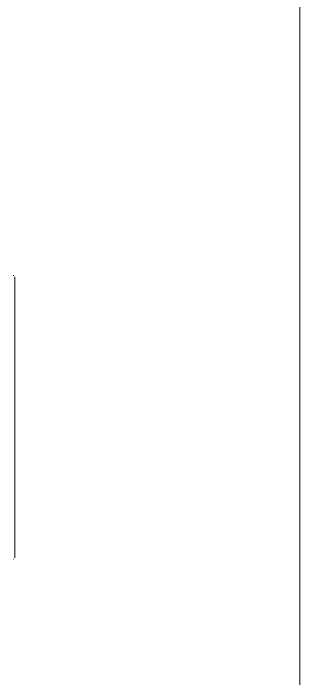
# Model space of a CAD drawing. Header units: millimetres. Extents: x 79795 to 317870, y -36033 to 97293.
# Drawn here: x 188473 to 189883, y 18465 to 21745 of the extents above; entities that cross this region are included whole.
import ezdxf

# ---------------------------------------------------------------- set-up
doc = ezdxf.new("R2010")
doc.units = ezdxf.units.MM
doc.header["$MEASUREMENT"] = 0
doc.layers.add('CSM-STL-XX-ZZ-M3-A-XXXX-00001_detached _19_04_21__rvt-1-Level 4$0$A-FLOR-HRAL', color=7, linetype='CONTINUOUS', lineweight=9)
doc.layers.add('I-FURN', color=8, linetype='CONTINUOUS', lineweight=9)

msp = doc.modelspace()

# ---------------------------------------------------------------- linework, layer by layer
at = {"layer": 'CSM-STL-XX-ZZ-M3-A-XXXX-00001_detached _19_04_21__rvt-1-Level 4$0$A-FLOR-HRAL'}
msp.add_line((189883.3, 23574.8), (189883.3, 15539.8), dxfattribs=at)
at = {"layer": 'I-FURN'}
for p, q in [((188473.4, 20453), (188473.8, 20453)), ((188473.8, 20453), (188474.1, 20452.9)), ((188474.1, 20452.9), (188474.5, 20452.8)), ((188474.5, 20452.8), (188474.8, 20452.7)), ((188474.8, 20452.7), (188475.2, 20452.6)), ((188475.2, 20452.6), (188475.5, 20452.5)), ((188481.1, 20446.3), (188481.2, 20446)), ((188481.2, 20446), (188481.2, 20445.6)), ((188481.2, 20445.6), (188481.3, 20445.3)), ((188481.3, 20445.3), (188481.3, 20444.9)), ((188481.3, 20444.9), (188481.3, 20444.5)), ((188481.3, 20444.5), (188481.4, 20444.2)), ((188481.4, 19062.1), (188481.4, 20444.1)), ((188481.4, 19062.1), (188481.3, 19061.7)), ((188481.3, 19061.7), (188481.3, 19061.4)), ((188473.9, 19053.2), (188473.5, 19053.2)), ((188474.2, 19053.3), (188473.9, 19053.2)), ((188474.6, 19053.4), (188474.2, 19053.3)), ((188474.9, 19053.5), (188474.6, 19053.4)), ((188475.3, 19053.6), (188474.9, 19053.5)), ((188475.6, 19053.7), (188475.3, 19053.6)), ((188481.2, 19060.3), (188481.1, 19059.9)), ((188481.3, 19061), (188481.2, 19060.6)), ((188481.2, 19060.6), (188481.2, 19060.3)), ((188481.3, 19061.4), (188481.3, 19061))]:
    msp.add_line(p, q, dxfattribs=at)

doc.saveas('drawing.dxf')
